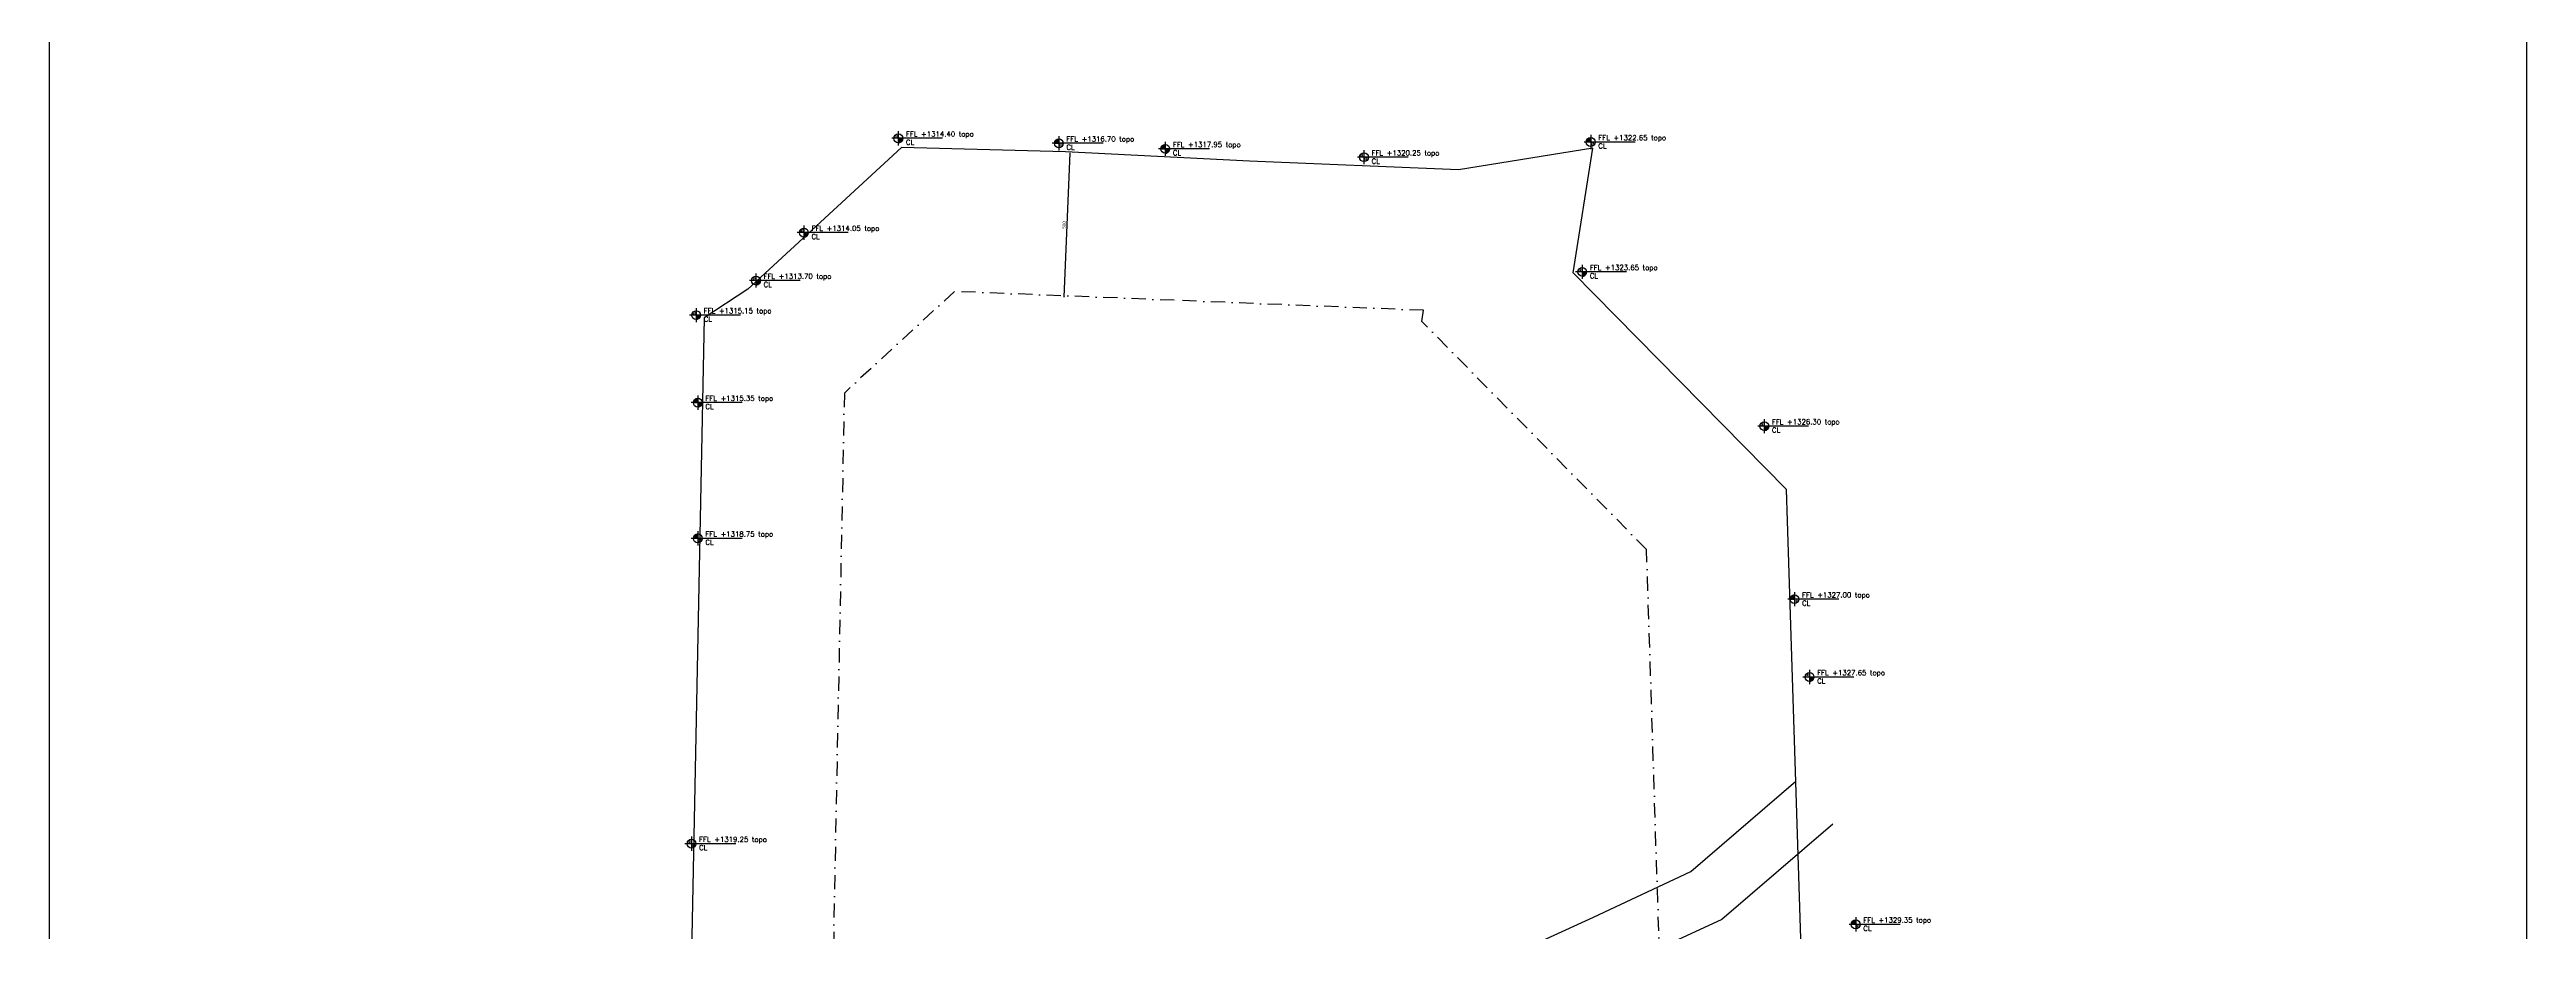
# Model space of a CAD drawing. Header units: centimetres. Extents: x 96271 to 179142, y 9855 to 112216.
# Drawn here: x 134779 to 143514, y 94453 to 97565 of the extents above; entities that cross this region are included whole.
import ezdxf

# ---------------------------------------------------------------- set-up
doc = ezdxf.new("R2010")
doc.units = ezdxf.units.CM
doc.header["$LTSCALE"] = 100
doc.header["$MEASUREMENT"] = 0
doc.header["$PDSIZE"] = 0.2
doc.linetypes.add('DASHDOT', pattern=[1, 0.5, -0.25, 0, -0.25])
doc.layers.get('0').update_dxf_attribs({"linetype": 'CONTINUOUS'})
doc.layers.get('DEFPOINTS').update_dxf_attribs({"linetype": 'CONTINUOUS'})
for name, color, linetype in [('A-Dim', 2, 'CONTINUOUS'), ('A-Otln-Lot Limit', 4, 'CONTINUOUS'), ('A-Setback', 3, 'DASHDOT'), ('plan-elevation level', 7, 'CONTINUOUS')]:
    doc.layers.add(name, color=color, linetype=linetype)
doc.styles.add('ROMAND', font='romand.shx', dxfattribs={"height": 10})
doc.styles.get("Standard").update_dxf_attribs({"font": 'arial.ttf'})
doc.dimstyles.new('1-50', dxfattribs={"dimtxt": 11.25, "dimasz": 5, "dimexe": 5, "dimexo": 5, "dimgap": 5, "dimtad": 1, "dimdec": 1, "dimrnd": 0.5, "dimzin": 12, "dimdsep": 46, "dimtxsty": 'Standard', "dimblk": 'ARCHTICK', "dimcen": 0.09, "dimdle": 5, "dimadec": 0, "dimazin": 3, "dimtfac": 1, "dimtdec": 1, "dimtix": 1, "dimtofl": 0, "dimtmove": 1, "dimatfit": 3, "dimfxl": 5, "dimtolj": 1, "dimtzin": 0, "dimarcsym": 0})
pattern_1 = [(90, (894916.29, -703049.082), (14.2875, 7.14375), [0, -14.2875])]

# ---------------------------------------------------------------- blocks, each defined once
blk = doc.blocks.new('_ArchTick')
at = {"color": 0, "linetype": 'ByBlock', "const_width": 0.15}
blk.add_lwpolyline([(-0.5, -0.5), (0.5, 0.5)], dxfattribs=at)
blk = doc.blocks.new('*D212')
at = {"layer": 'A-Dim', "color": 0, "lineweight": -2, "transparency": 16777216}
blk.add_line((138357.6, 96691.1), (138378.2, 97200.7), dxfattribs=at)
at = {"layer": 'DEFPOINTS', "color": 0, "transparency": 16777216}
for p in [(138378, 97195.7), (138378, 97195.7), (138357.8, 96696.1)]:
    blk.add_point(p, dxfattribs=at)
at = {"layer": 'A-Dim', "color": 0, "lineweight": -2, "transparency": 16777216, "xscale": 5, "yscale": 5, "zscale": 5}
for p, rotation in [((138378, 97195.7), 87.68960325935213), ((138357.8, 96696.1), 267.6896032593521)]:
    blk.add_blockref('_ArchTick', p, dxfattribs=dict(at, rotation=rotation))
at = {"layer": 'A-Dim', "color": 0, "transparency": 16777216, "insert": (138357.2, 96946.3), "char_height": 11.25, "attachment_point": 5, "rotation": 87.6896}
blk.add_mtext('\\A1;500', dxfattribs=at)
blk = doc.blocks.new('CL-FFL-PLAN')
at = {"layer": 'plan-elevation level'}
h = blk.add_hatch(dxfattribs=at)
h.set_pattern_fill('DOTS', color=232, scale=9, angle=90, style=0)
h.set_pattern_definition(pattern_1)
h.paths.add_polyline_path([(-1229, 207), (-1229, 50), (-1385, 50, -0.414214)])
h = blk.add_hatch(dxfattribs=at)
h.set_pattern_fill('DOTS', color=232, scale=9, angle=90, style=0)
h.set_pattern_definition(pattern_1)
h.paths.add_polyline_path([(-1229, 50), (-1072, 50, -0.414214), (-1229, -106)])
at = {"layer": 'plan-elevation level', "color": 7, "ltscale": 111}
for p, q in [((337, 50), (-1463, 50)), ((-1229, 301), (-1229, -200))]:
    blk.add_line(p, q, dxfattribs=at)
blk.add_circle((-1229, 50), 156, dxfattribs=at)
at = {"layer": 'plan-elevation level', "color": 111, "ltscale": 111, "style": 'ROMAND'}
for s, p in [('CL', (-960, -180)), ('FFL', (-960, 110))]:
    blk.add_text(s, height=180, dxfattribs=at).set_placement(p)
for tag, p in [('FFL', (-424, 113)), ('CL', (-417, -180))]:
    blk.add_attdef(tag, p, '', height=180, dxfattribs=at)

msp = doc.modelspace()

# ---------------------------------------------------------------- linework, layer by layer
msp.add_lwpolyline([(134779.288, 108490.758), (143513.832, 108490.758), (143513.832, 28763.194), (134779.288, 28763.194)], close=True)
at = {"layer": 'A-Otln-Lot Limit'}
for points in [[(136965.712, 90479.123), (137206.535, 90394.564), (137669.865, 90351.712), (139880.741, 90855.19), (141068.865, 90851.94), (140904.471, 96012.018), (140151.894, 96776.773), (140222.083, 97217.518), (139747.22, 97140.456), (139010.375, 97171.007), (138361.687, 97204.5), (137783.533, 97219.682), (137242.113, 96719.747), (137087.264, 96618.541), (136965.712, 90479.08)], [(136990.416, 91730.376), (137332.339, 92401.262), (137605.16, 92859.262), (137930.306, 93190.211), (138759.66, 93824.578), (139709.858, 94268.237), (140223.586, 94503.277), (140567.126, 94664.487), (140937.177, 94983.113)], [(141067.674, 94831.553), (140676.875, 94495.062), (139793.77, 94086.69), (138863.934, 93652.538), (138063.055, 93039.951), (137764.679, 92736.25), (137507.537, 92304.572), (137168.607, 91639.559)]]:
    msp.add_lwpolyline(points, dxfattribs=at)
at = {"layer": 'A-Setback'}
msp.add_lwpolyline([(140559.009, 91153.336), (140410.95, 95800.674), (139618.405, 96606.045), (139624.608, 96644.996), (138745.22, 96680.475), (137970.463, 96711.734), (137582.107, 96353.135), (137469.619, 90671.512), (137649.878, 90654.841), (139847.419, 91155.283)], close=True, dxfattribs=at)

# ---------------------------------------------------------------- block references
at = {"layer": 'plan-elevation level'}
ref = msp.add_blockref('CL-FFL-PLAN', (137895.131, 97246.946), dxfattribs=dict(at, xscale=0.09982510700227937, yscale=0.09982510700227937, zscale=0.09982510700227937))
ref.add_attrib('FFL', '+1314.40 topo', (137852.808, 97258.178), dxfattribs={"layer": '0', "color": 111, "ltscale": 111, "height": 17.96852, "style": 'ROMAND'})
ref = msp.add_blockref('CL-FFL-PLAN', (138461.056, 97229.308), dxfattribs=dict(at, xscale=0.09982510700227937, yscale=0.09982510700227937, zscale=0.09982510700227937))
ref.add_attrib('FFL', '+1316.70 topo', (138418.733, 97240.541), dxfattribs={"layer": '0', "color": 111, "ltscale": 111, "height": 17.96852, "style": 'ROMAND'})
ref = msp.add_blockref('CL-FFL-PLAN', (138836.429, 97209.833), dxfattribs=dict(at, xscale=0.09982510700227937, yscale=0.09982510700227937, zscale=0.09982510700227937))
ref.add_attrib('FFL', '+1317.95 topo', (138794.106, 97221.066), dxfattribs={"layer": '0', "color": 111, "ltscale": 111, "height": 17.96852, "style": 'ROMAND'})
ref = msp.add_blockref('CL-FFL-PLAN', (140336.69, 97233.919), dxfattribs=dict(at, xscale=0.09982510700227937, yscale=0.09982510700227937, zscale=0.09982510700227937))
ref.add_attrib('FFL', '+1322.65 topo', (140294.368, 97245.152), dxfattribs={"layer": '0', "color": 111, "ltscale": 111, "height": 17.96852, "style": 'ROMAND'})
ref = msp.add_blockref('CL-FFL-PLAN', (139537.152, 97180.164), dxfattribs=dict(at, xscale=0.09982510700227937, yscale=0.09982510700227937, zscale=0.09982510700227937))
ref.add_attrib('FFL', '+1320.25 topo', (139494.829, 97191.397), dxfattribs={"layer": '0', "color": 111, "ltscale": 111, "height": 17.96852, "style": 'ROMAND'})
ref = msp.add_blockref('CL-FFL-PLAN', (137562.189, 96914.004), dxfattribs=dict(at, xscale=0.09982510700227937, yscale=0.09982510700227937, zscale=0.09982510700227937))
ref.add_attrib('FFL', '+1314.05 topo', (137519.866, 96925.236), dxfattribs={"layer": '0', "color": 111, "ltscale": 111, "height": 17.96852, "style": 'ROMAND'})
ref = msp.add_blockref('CL-FFL-PLAN', (140306.696, 96775.771), dxfattribs=dict(at, xscale=0.09982510700227937, yscale=0.09982510700227937, zscale=0.09982510700227937))
ref.add_attrib('FFL', '+1323.65 topo', (140264.373, 96787.003), dxfattribs={"layer": '0', "color": 111, "ltscale": 111, "height": 17.96852, "style": 'ROMAND'})
ref = msp.add_blockref('CL-FFL-PLAN', (137393.091, 96744.906), dxfattribs=dict(at, xscale=0.09982510700227937, yscale=0.09982510700227937, zscale=0.09982510700227937))
ref.add_attrib('FFL', '+1313.70 topo', (137350.768, 96756.139), dxfattribs={"layer": '0', "color": 111, "ltscale": 111, "height": 17.96852, "style": 'ROMAND'})
ref = msp.add_blockref('CL-FFL-PLAN', (137182.038, 96623.054), dxfattribs=dict(at, xscale=0.09982510700227937, yscale=0.09982510700227937, zscale=0.09982510700227937))
ref.add_attrib('FFL', '+1315.15 topo', (137139.715, 96634.287), dxfattribs={"layer": '0', "color": 111, "ltscale": 111, "height": 17.96852, "style": 'ROMAND'})
ref = msp.add_blockref('CL-FFL-PLAN', (137187.863, 96314.049), dxfattribs=dict(at, xscale=0.09982510700227937, yscale=0.09982510700227937, zscale=0.09982510700227937))
ref.add_attrib('FFL', '+1315.35 topo', (137145.54, 96325.281), dxfattribs={"layer": '0', "color": 111, "ltscale": 111, "height": 17.96852, "style": 'ROMAND'})
ref = msp.add_blockref('CL-FFL-PLAN', (140948.878, 96231.162), dxfattribs=dict(at, xscale=0.09982510700227937, yscale=0.09982510700227937, zscale=0.09982510700227937))
ref.add_attrib('FFL', '+1326.30 topo', (140906.555, 96242.394), dxfattribs={"layer": '0', "color": 111, "ltscale": 111, "height": 17.96852, "style": 'ROMAND'})
ref = msp.add_blockref('CL-FFL-PLAN', (137187.863, 95835.202), dxfattribs=dict(at, xscale=0.09982510700227937, yscale=0.09982510700227937, zscale=0.09982510700227937))
ref.add_attrib('FFL', '+1318.75 topo', (137145.54, 95846.435), dxfattribs={"layer": '0', "color": 111, "ltscale": 111, "height": 17.96852, "style": 'ROMAND'})
ref = msp.add_blockref('CL-FFL-PLAN', (141055.104, 95620.434), dxfattribs=dict(at, xscale=0.09982510700227937, yscale=0.09982510700227937, zscale=0.09982510700227937))
ref.add_attrib('FFL', '+1327.00 topo', (141012.781, 95631.667), dxfattribs={"layer": '0', "color": 111, "ltscale": 111, "height": 17.96852, "style": 'ROMAND'})
ref = msp.add_blockref('CL-FFL-PLAN', (141108.423, 95345.792), dxfattribs=dict(at, xscale=0.09982510700227937, yscale=0.09982510700227937, zscale=0.09982510700227937))
ref.add_attrib('FFL', '+1327.65 topo', (141066.1, 95357.025), dxfattribs={"layer": '0', "color": 111, "ltscale": 111, "height": 17.96852, "style": 'ROMAND'})
ref = msp.add_blockref('CL-FFL-PLAN', (137165.679, 94757.617, -134556.2), dxfattribs=dict(at, xscale=0.09982510700227937, yscale=0.09982510700227937, zscale=0.09982510700227937))
ref.add_attrib('FFL', '+1319.25 topo', (137123.356, 94768.85, -134556.2), dxfattribs={"layer": '0', "color": 111, "ltscale": 111, "height": 17.96852, "style": 'ROMAND'})
ref = msp.add_blockref('CL-FFL-PLAN', (141271.176, 94472.812), dxfattribs=dict(at, xscale=0.09982510700227937, yscale=0.09982510700227937, zscale=0.09982510700227937))
ref.add_attrib('FFL', '+1329.35 topo', (141228.853, 94484.045), dxfattribs={"layer": '0', "color": 111, "ltscale": 111, "height": 17.96852, "style": 'ROMAND'})

# ---------------------------------------------------------------- dimensions: what is measured, and where the dimension line sits
at = {"layer": 'A-Dim'}
dim = msp.add_aligned_dim(p1=(138357.842, 96696.105), p2=(138377.998, 97195.698), distance=0, dimstyle='1-50', override={"dimse1": 1, "dimse2": 1}, dxfattribs=at)
dim.commit()
dim.dimension.update_dxf_attribs({"geometry": '*D212', "text_midpoint": (138357.185, 96946.334)})

doc.saveas('drawing.dxf')
